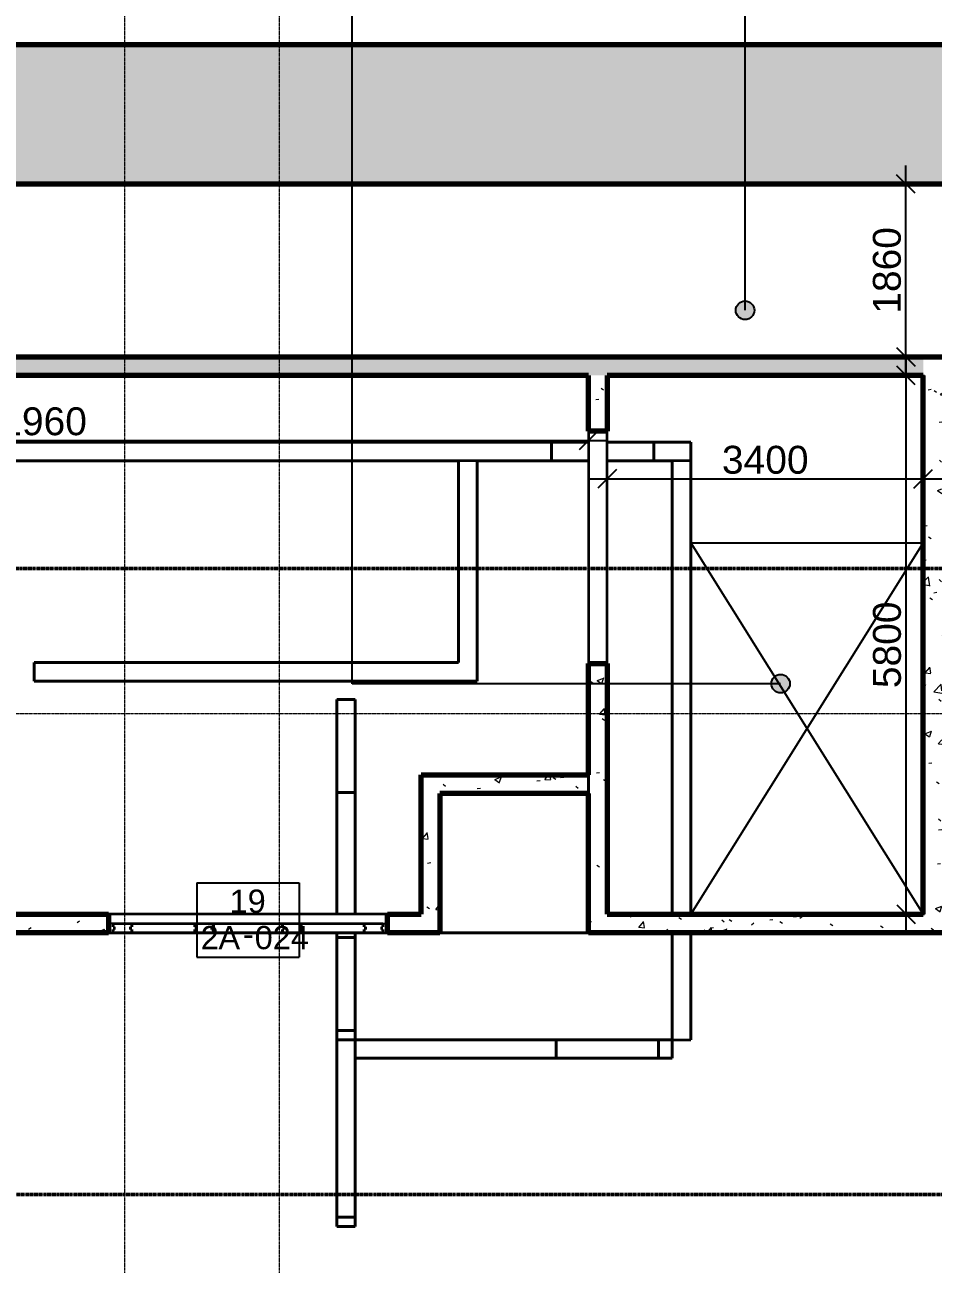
# Model space of a CAD drawing. Header units: millimetres. Extents: x -727772 to -647265, y -21627 to 19019.
# Drawn here: x -700157 to -690385, y -2347 to 10993 of the extents above; entities that cross this region are included whole.
import ezdxf

# ---------------------------------------------------------------- set-up
doc = ezdxf.new("R2010")
doc.units = ezdxf.units.MM
doc.linetypes.add('DPA_Grid _ Level 100', pattern=[10, 5.5, -1.6, 1.3, -1.6])
for name, color, linetype, lineweight in [('_ _ A-DETL-OPENING', 1, 'Continuous', 25), ('A-ANNO-DIMS', 1, 'Continuous', 9), ('A-DOOR', 3, 'Continuous', 70), ('A-DOOR-E', 2, 'Continuous', 25), ('A-DOOR-FRAM', 3, 'Continuous', 25), ('A-DOOR-IDEN', 3, 'Continuous', 25), ('A-FLOR-E', 2, 'Continuous', 35), ('A-ROOM-IDEN', 3, 'Continuous', 25), ('A-WALL', 5, 'Continuous', 35), ('A-WALL-PATT', 1, 'Continuous', 35), ('G-ANNO-SECL', 3, 'Continuous', 9), ('S-GRID', 251, 'Continuous', 9), ('WALL-E', 2, 'Continuous', 35)]:
    doc.layers.add(name, color=color, linetype=linetype, lineweight=lineweight)
doc.styles.add('Arial_1', font='arial.ttf', dxfattribs={"height": 250})
doc.styles.add('Arial_2', font='arial.ttf', dxfattribs={"height": 300})
doc.styles.add('Arial_3', font='arial.ttf', dxfattribs={"height": 2.5})
doc.dimstyles.new('DPA-DIM-3_0_T-T', dxfattribs={"dimscale": 304.8, "dimtxt": 306.07782, "dimasz": 0.656168, "dimexe": 0.656168, "dimexo": 0.0625, "dimgap": 0.164042, "dimtad": 1, "dimdec": 0, "dimzin": 0, "dimdsep": 46, "dimtxsty": 'Arial_2', "dimblk1": 'OBLIQUE', "dimblk2": 'OBLIQUE', "dimsah": 1, "dimcen": 0.09, "dimdle": 0.656168, "dimadec": 8, "dimazin": 0, "dimtfac": 1, "dimtdec": 4, "dimtix": 1, "dimtmove": 0, "dimatfit": 3, "dimfxl": 1.312336, "dimfxlon": 1, "dimtvp": 1, "dimtolj": 1, "dimtzin": 0, "dimarcsym": 2})
pattern_1 = [(50, (0, 0), (728.7365, -63.7558), [76.2, -838.2]), (355, (0, 0), (-140.9716, 764.2276), [60.96, -670.56]), (100.451, (60.7, -5.3), (587.77, 700.46675), [64.76, -712.36]), (46.184, (0, 203.2), (1084.3162, -168.171), [114.3, -1257.3]), (96.636, (90.4, 189.2), (949.6099, 989.7098), [97.14, -1068.54]), (351.184, (0, 203.2), (949.6206, 989.7012), [91.44, -1005.84]), (21, (101.6, 152.4), (606.45787, -409.06057), [76.2, -838.2]), (326, (101.6, 152.4), (247.20834, 736.7529), [60.96, -670.56]), (71.451, (152.14, 118.3), (853.66825, 327.6855), [64.76, -712.36]), (37.5, (0, 0), (12.35469, 338.22012), [33.528, -628.904, 33.528, -647.192, -673.1]), (37.5, (0, 0), (12.35469, 338.22012), [-1343.152, 33.528, -639.572]), (7.5, (0, 0), (267.27887, 400.72213), [33.528, -354.584, 33.528, -613.664, -256.54]), (7.5, (0, 0), (267.27887, 400.72213), [-1035.304, 33.528, -223.012]), (327.5, (-226.57, 0), (542.36333, -22.91534), [33.528, -220.472, 33.528, -758.952, -1051.56]), (327.5, (-226.57, 0), (542.36333, -22.91534), [-1046.48, 33.528, -1018.032]), (317.5, (-328.17, 0), (592.51696, 101.7071), [33.528, -296.672, 33.528, -492.76, -746.76]), (317.5, (-328.17, 0), (592.51696, 101.7071), [-856.488, 33.528, -713.232])]

# ---------------------------------------------------------------- blocks, each defined once
blk = doc.blocks.new('A33 - _Wall_ Access Panel 3000 x 3000-18927022-4263-01 ENLARGED UPPER PLATFORM LEVEL - REFLECTED CEILING PLAN - SHEET 4')
at = {"layer": 'A-DOOR', "lineweight": 35}
for p, q in [((-572, 0), (-372, 0)), ((-572, -35), (-572, 0)), ((-372, 0), (-372, -35)), ((372, 0), (572, 0)), ((372, -35), (372, 0)), ((572, 0), (572, -35)), ((-1450, 0), (-1250, 0)), ((-1450, -35), (-1450, 0)), ((-1435, -35), (-1450, -35)), ((-1450, -100), (-1450, -65)), ((-1450, -65), (-1435, -65)), ((-1250, -100), (-1450, -100)), ((-1435, -65), (-1435, -35)), ((-1250, -35), (-1265, -35)), ((-1265, -35), (-1265, -65)), ((-1265, -35), (-1250, -35)), ((-1265, -65), (-1265, -35)), ((-1265, -65), (-1250, -65)), ((-1250, -65), (-1265, -65)), ((-1250, 0), (-1250, -35)), ((-1250, -35), (-1250, 0)), ((-1250, 0), (-572, 0)), ((-1250, -65), (-1250, -100)), ((-1250, -100), (-1250, -65)), ((-572, -100), (-1250, -100)), ((-572, 0), (-572, -35)), ((-557, -35), (-572, -35)), ((-572, -35), (-557, -35)), ((-572, -100), (-572, -65)), ((-572, -65), (-557, -65)), ((-557, -65), (-572, -65)), ((-572, -65), (-572, -100)), ((-372, -100), (-572, -100)), ((-557, -65), (-557, -35)), ((-557, -35), (-557, -65)), ((-372, -35), (-387, -35)), ((-387, -35), (-387, -65)), ((-387, -35), (-372, -35)), ((-387, -65), (-387, -35)), ((-387, -65), (-372, -65)), ((-372, -65), (-387, -65)), ((-372, -35), (-372, 0)), ((-372, 0), (372, 0)), ((-372, -65), (-372, -100)), ((-372, -100), (-372, -65)), ((372, -100), (-372, -100)), ((372, 0), (372, -35)), ((387, -35), (372, -35)), ((372, -35), (387, -35)), ((372, -100), (372, -65)), ((372, -65), (387, -65)), ((387, -65), (372, -65)), ((372, -65), (372, -100)), ((572, -100), (372, -100)), ((387, -65), (387, -35)), ((387, -35), (387, -65)), ((572, -35), (557, -35)), ((557, -35), (557, -65)), ((557, -35), (572, -35)), ((557, -65), (557, -35)), ((557, -65), (572, -65)), ((572, -65), (557, -65)), ((572, -35), (572, 0)), ((572, 0), (1250, 0)), ((572, -65), (572, -100)), ((572, -100), (572, -65)), ((1250, -100), (572, -100)), ((1250, 0), (1450, 0)), ((1250, -35), (1250, 0)), ((1250, 0), (1250, -35)), ((1265, -35), (1250, -35)), ((1250, -35), (1265, -35)), ((1250, -100), (1250, -65)), ((1250, -65), (1265, -65)), ((1265, -65), (1250, -65)), ((1250, -65), (1250, -100)), ((1450, -100), (1250, -100)), ((1265, -65), (1265, -35)), ((1265, -35), (1265, -65)), ((1450, -35), (1435, -35)), ((1435, -35), (1435, -65)), ((1435, -65), (1450, -65)), ((1450, 0), (1450, -35)), ((1450, -65), (1450, -100))]:
    blk.add_line(p, q, dxfattribs=at)
at = {"layer": 'A-DOOR-E'}
for p, q in [((-372, 0), (-572, 0)), ((-572, 0), (-572, -35)), ((-372, -35), (-372, 0)), ((372, 0), (372, -35)), ((572, 0), (372, 0)), ((572, -35), (572, 0)), ((-1450, 0), (-1450, -35)), ((-1450, -65), (-1450, -100)), ((-1250, 0), (-1449, 0)), ((-1449, -35), (-1435, -35)), ((-1435, -65), (-1449, -65)), ((-1449, -100), (-1250, -100)), ((-1435, -35), (-1435, -65)), ((-1265, -65), (-1265, -35)), ((-1265, -35), (-1250, -35)), ((-1250, -35), (-1265, -35)), ((-1265, -35), (-1265, -65)), ((-1265, -65), (-1265, -35)), ((-1265, -35), (-1250, -35)), ((-1250, -35), (-1265, -35)), ((-1265, -35), (-1265, -65)), ((-1265, -65), (-1265, -35)), ((-1265, -35), (-1250, -35)), ((-1265, -65), (-1265, -35)), ((-1265, -35), (-1250, -35)), ((-1265, -35), (-1250, -35)), ((-1265, -65), (-1265, -35)), ((-1250, -35), (-1265, -35)), ((-1265, -35), (-1265, -65)), ((-1250, -65), (-1265, -65)), ((-1265, -65), (-1250, -65)), ((-1250, -65), (-1265, -65)), ((-1265, -65), (-1250, -65)), ((-1250, -65), (-1265, -65)), ((-1250, -65), (-1265, -65)), ((-1250, -65), (-1265, -65)), ((-1265, -65), (-1250, -65)), ((-1250, -35), (-1250, 0)), ((-572, 0), (-1250, 0)), ((-1250, 0), (-1250, -35)), ((-1250, -35), (-1250, 0)), ((-1250, 0), (-572, 0)), ((-572, 0), (-1250, 0)), ((-1250, 0), (-1250, -35)), ((-1250, -35), (-1250, 0)), ((-1250, 0), (-572, 0)), ((-1250, -35), (-1250, 0)), ((-1250, 0), (-572, 0)), ((-1250, 0), (-572, 0)), ((-1250, -35), (-1250, 0)), ((-572, 0), (-1250, 0)), ((-1250, 0), (-1250, -35)), ((-1250, -100), (-1250, -65)), ((-1250, -65), (-1250, -100)), ((-1250, -100), (-1250, -65)), ((-1250, -65), (-1250, -100)), ((-1250, -100), (-1250, -65)), ((-1250, -100), (-1250, -65)), ((-1250, -100), (-1250, -65)), ((-1250, -65), (-1250, -100)), ((-1250, -100), (-572, -100)), ((-572, -100), (-1250, -100)), ((-1250, -100), (-572, -100)), ((-572, -100), (-1250, -100)), ((-572, -100), (-1250, -100)), ((-572, -100), (-1250, -100)), ((-1250, -100), (-572, -100)), ((-572, -35), (-572, 0)), ((-572, 0), (-572, -35)), ((-572, -35), (-572, 0)), ((-572, 0), (-572, -35)), ((-572, 0), (-572, -35)), ((-572, 0), (-572, -35)), ((-572, -35), (-572, 0)), ((-572, -35), (-557, -35)), ((-557, -35), (-572, -35)), ((-572, -35), (-557, -35)), ((-557, -35), (-572, -35)), ((-572, -35), (-557, -35)), ((-572, -35), (-557, -35)), ((-572, -35), (-557, -35)), ((-557, -35), (-572, -35)), ((-557, -65), (-572, -65)), ((-572, -65), (-572, -100)), ((-572, -100), (-572, -65)), ((-572, -65), (-557, -65)), ((-557, -65), (-572, -65)), ((-572, -65), (-572, -100)), ((-572, -100), (-572, -65)), ((-572, -65), (-557, -65)), ((-557, -65), (-572, -65)), ((-572, -65), (-572, -100)), ((-557, -65), (-572, -65)), ((-572, -65), (-572, -100)), ((-572, -65), (-572, -100)), ((-557, -65), (-572, -65)), ((-572, -100), (-572, -65)), ((-572, -65), (-557, -65)), ((-572, -100), (-372, -100)), ((-557, -35), (-557, -65)), ((-557, -65), (-557, -35)), ((-557, -35), (-557, -65)), ((-557, -65), (-557, -35)), ((-557, -35), (-557, -65)), ((-557, -35), (-557, -65)), ((-557, -35), (-557, -65)), ((-557, -65), (-557, -35)), ((-387, -65), (-387, -35)), ((-387, -35), (-372, -35)), ((-372, -35), (-387, -35)), ((-387, -35), (-387, -65)), ((-387, -65), (-387, -35)), ((-387, -35), (-372, -35)), ((-372, -35), (-387, -35)), ((-387, -35), (-387, -65)), ((-387, -65), (-387, -35)), ((-387, -35), (-372, -35)), ((-387, -65), (-387, -35)), ((-387, -35), (-372, -35)), ((-387, -35), (-372, -35)), ((-387, -65), (-387, -35)), ((-372, -35), (-387, -35)), ((-387, -35), (-387, -65)), ((-372, -65), (-387, -65)), ((-387, -65), (-372, -65)), ((-372, -65), (-387, -65)), ((-387, -65), (-372, -65)), ((-372, -65), (-387, -65)), ((-372, -65), (-387, -65)), ((-372, -65), (-387, -65)), ((-387, -65), (-372, -65)), ((372, 0), (-372, 0)), ((-372, 0), (-372, -35)), ((-372, -35), (-372, 0)), ((-372, 0), (372, 0)), ((372, 0), (-372, 0)), ((-372, 0), (-372, -35)), ((-372, -35), (-372, 0)), ((-372, 0), (372, 0)), ((-372, -35), (-372, 0)), ((-372, 0), (372, 0)), ((-372, 0), (372, 0)), ((-372, -35), (-372, 0)), ((372, 0), (-372, 0)), ((-372, 0), (-372, -35)), ((-372, -100), (-372, -65)), ((-372, -65), (-372, -100)), ((-372, -100), (-372, -65)), ((-372, -65), (-372, -100)), ((-372, -100), (-372, -65)), ((-372, -100), (-372, -65)), ((-372, -100), (-372, -65)), ((-372, -65), (-372, -100)), ((-372, -100), (372, -100)), ((372, -100), (-372, -100)), ((-372, -100), (372, -100)), ((372, -100), (-372, -100)), ((372, -100), (-372, -100)), ((372, -100), (-372, -100)), ((-372, -100), (372, -100)), ((372, -35), (372, 0)), ((372, 0), (372, -35)), ((372, -35), (372, 0)), ((372, 0), (372, -35)), ((372, 0), (372, -35)), ((372, 0), (372, -35)), ((372, -35), (372, 0)), ((372, -35), (387, -35)), ((387, -35), (372, -35)), ((372, -35), (387, -35)), ((387, -35), (372, -35)), ((372, -35), (387, -35)), ((372, -35), (387, -35)), ((372, -35), (387, -35)), ((387, -35), (372, -35)), ((387, -65), (372, -65)), ((372, -65), (372, -100)), ((372, -100), (372, -65)), ((372, -65), (387, -65)), ((387, -65), (372, -65)), ((372, -65), (372, -100)), ((372, -100), (372, -65)), ((372, -65), (387, -65)), ((387, -65), (372, -65)), ((372, -65), (372, -100)), ((387, -65), (372, -65)), ((372, -65), (372, -100)), ((372, -65), (372, -100)), ((387, -65), (372, -65)), ((372, -100), (372, -65)), ((372, -65), (387, -65)), ((372, -100), (572, -100)), ((387, -35), (387, -65)), ((387, -65), (387, -35)), ((387, -35), (387, -65)), ((387, -65), (387, -35)), ((387, -35), (387, -65)), ((387, -35), (387, -65)), ((387, -35), (387, -65)), ((387, -65), (387, -35)), ((557, -65), (557, -35)), ((557, -35), (572, -35)), ((572, -35), (557, -35)), ((557, -35), (557, -65)), ((557, -65), (557, -35)), ((557, -35), (572, -35)), ((572, -35), (557, -35)), ((557, -35), (557, -65)), ((557, -65), (557, -35)), ((557, -35), (572, -35)), ((557, -65), (557, -35)), ((557, -35), (572, -35)), ((557, -35), (572, -35)), ((557, -65), (557, -35)), ((572, -35), (557, -35)), ((557, -35), (557, -65)), ((572, -65), (557, -65)), ((557, -65), (572, -65)), ((572, -65), (557, -65)), ((557, -65), (572, -65)), ((572, -65), (557, -65)), ((572, -65), (557, -65)), ((572, -65), (557, -65)), ((557, -65), (572, -65)), ((1250, 0), (572, 0)), ((572, 0), (572, -35)), ((572, -35), (572, 0)), ((572, 0), (1250, 0)), ((1250, 0), (572, 0)), ((572, 0), (572, -35)), ((572, -35), (572, 0)), ((572, 0), (1250, 0)), ((572, -35), (572, 0)), ((572, 0), (1250, 0)), ((572, 0), (1250, 0)), ((572, -35), (572, 0)), ((1250, 0), (572, 0)), ((572, 0), (572, -35)), ((572, -100), (572, -65)), ((572, -65), (572, -100)), ((572, -100), (572, -65)), ((572, -65), (572, -100)), ((572, -100), (572, -65)), ((572, -100), (572, -65)), ((572, -100), (572, -65)), ((572, -65), (572, -100)), ((572, -100), (1250, -100)), ((1250, -100), (572, -100)), ((572, -100), (1250, -100)), ((1250, -100), (572, -100)), ((1250, -100), (572, -100)), ((1250, -100), (572, -100)), ((572, -100), (1250, -100)), ((1450, 0), (1250, 0)), ((1250, 0), (1250, -35)), ((1250, -35), (1250, 0)), ((1250, 0), (1250, -35)), ((1250, -35), (1250, 0)), ((1250, 0), (1250, -35)), ((1250, 0), (1250, -35)), ((1250, 0), (1250, -35)), ((1250, -35), (1250, 0)), ((1250, -35), (1265, -35)), ((1265, -35), (1250, -35)), ((1250, -35), (1265, -35)), ((1265, -35), (1250, -35)), ((1250, -35), (1265, -35)), ((1250, -35), (1265, -35)), ((1250, -35), (1265, -35)), ((1265, -35), (1250, -35)), ((1265, -65), (1250, -65)), ((1250, -65), (1250, -100)), ((1250, -100), (1250, -65)), ((1250, -65), (1265, -65)), ((1265, -65), (1250, -65)), ((1250, -65), (1250, -100)), ((1250, -100), (1250, -65)), ((1250, -65), (1265, -65)), ((1265, -65), (1250, -65)), ((1250, -65), (1250, -100)), ((1265, -65), (1250, -65)), ((1250, -65), (1250, -100)), ((1250, -65), (1250, -100)), ((1265, -65), (1250, -65)), ((1250, -100), (1250, -65)), ((1250, -65), (1265, -65)), ((1250, -100), (1450, -100)), ((1265, -35), (1265, -65)), ((1265, -65), (1265, -35)), ((1265, -35), (1265, -65)), ((1265, -65), (1265, -35)), ((1265, -35), (1265, -65)), ((1265, -35), (1265, -65)), ((1265, -35), (1265, -65)), ((1265, -65), (1265, -35)), ((1435, -65), (1435, -35)), ((1435, -35), (1450, -35)), ((1450, -65), (1435, -65)), ((1450, -35), (1450, 0)), ((1450, -100), (1450, -65))]:
    blk.add_line(p, q, dxfattribs=at)
at = {"layer": 'A-DOOR-FRAM'}
for p, q in [((-1500, 0), (-1500, -100)), ((-1450, 0), (-1500, 0)), ((-1500, -100), (-1450, -100)), ((-1450, -35), (-1450, 0)), ((-1435, -35), (-1450, -35)), ((-1450, -65), (-1435, -65)), ((-1450, -100), (-1450, -65)), ((-1435, -65), (-1435, -35)), ((1435, -65), (1435, -35)), ((1435, -35), (1450, -35)), ((1450, -65), (1435, -65)), ((1450, 0), (1500, 0)), ((1450, -35), (1450, 0)), ((1450, -100), (1450, -65)), ((1500, -100), (1450, -100)), ((1500, 0), (1500, -100))]:
    blk.add_line(p, q, dxfattribs=at)
blk = doc.blocks.new('DPA_Door Tag - Standard-4918896-4263-01 ENLARGED UPPER PLATFORM LEVEL - REFLECTED CEILING PLAN - SHEET 4')
at = {"layer": 'A-DOOR-IDEN'}
for p, q in [((-5.5, 4), (-5.5, -4)), ((-5.5, 4), (5.5, 4)), ((5.5, 4), (5.5, -4)), ((-5.5, -4), (5.5, -4))]:
    blk.add_line(p, q, dxfattribs=at)
at = {"layer": 'A-DOOR-IDEN', "lineweight": 9, "insert": (-0.53, -0.28), "char_height": 2.5, "width": 1.443, "attachment_point": 1, "style": 'Arial_3'}
blk.add_mtext('-', dxfattribs=at)
blk = doc.blocks.new('_Oblique')
at = {"color": 0, "linetype": 'ByBlock', "lineweight": -2}
blk.add_line((-0.5, -0.5), (0.5, 0.5), dxfattribs=at)
blk = doc.blocks.new('*D805')
at = {"layer": 'A-ANNO-DIMS', "color": 0, "lineweight": -2, "transparency": 16777216}
for p, q in [((-53730, -3878), (-53730, -4459)), ((-41770, -3878), (-41770, -4459)), ((-53930, -4259), (-41570, -4259))]:
    blk.add_line(p, q, dxfattribs=at)
at = {"layer": 'Defpoints', "color": 0, "transparency": 16777216}
for p in [(-53730, -3859), (-41770, -3859), (-41770, -4259)]:
    blk.add_point(p, dxfattribs=at)
at = {"layer": 'A-ANNO-DIMS', "color": 0, "lineweight": -2, "transparency": 16777216, "xscale": 200, "yscale": 200, "zscale": 200, "rotation": 180}
blk.add_blockref('_Oblique', (-53730, -4259), dxfattribs=at)
at = {"layer": 'A-ANNO-DIMS', "color": 0, "lineweight": -2, "transparency": 16777216, "xscale": 200, "yscale": 200, "zscale": 200}
blk.add_blockref('_Oblique', (-41770, -4259), dxfattribs=at)
at = {"layer": 'A-ANNO-DIMS', "color": 0, "transparency": 16777216, "insert": (-47750, -4056), "char_height": 300, "width": 1384.41, "attachment_point": 5, "style": 'Arial_2'}
blk.add_mtext('\\A1;11960', dxfattribs=at)
blk = doc.blocks.new('*D806')
at = {"layer": 'A-ANNO-DIMS', "color": 0, "lineweight": -2, "transparency": 16777216}
for p, q in [((-41570, -4292), (-41570, -4873)), ((-38170, -4292), (-38170, -4873)), ((-41770, -4673), (-37970, -4673))]:
    blk.add_line(p, q, dxfattribs=at)
at = {"layer": 'Defpoints', "color": 0, "transparency": 16777216}
for p in [(-41570, -4273), (-38170, -4273), (-38170, -4673)]:
    blk.add_point(p, dxfattribs=at)
at = {"layer": 'A-ANNO-DIMS', "color": 0, "lineweight": -2, "transparency": 16777216, "xscale": 200, "yscale": 200, "zscale": 200, "rotation": 180}
blk.add_blockref('_Oblique', (-41570, -4673), dxfattribs=at)
at = {"layer": 'A-ANNO-DIMS', "color": 0, "lineweight": -2, "transparency": 16777216, "xscale": 200, "yscale": 200, "zscale": 200}
blk.add_blockref('_Oblique', (-38170, -4673), dxfattribs=at)
at = {"layer": 'A-ANNO-DIMS', "color": 0, "transparency": 16777216, "insert": (-39870, -4470), "char_height": 300, "width": 1107.53, "attachment_point": 5, "style": 'Arial_2'}
blk.add_mtext('\\A1;3400', dxfattribs=at)
blk = doc.blocks.new('*D810')
at = {"layer": 'A-ANNO-DIMS', "color": 0, "lineweight": -2, "transparency": 16777216}
for p, q in [((-38357, -3560), (-38357, -1300)), ((-38738, -1500), (-38157, -1500)), ((-38738, -3360), (-38157, -3360))]:
    blk.add_line(p, q, dxfattribs=at)
at = {"layer": 'Defpoints', "color": 0, "transparency": 16777216}
for p in [(-38757, -1500), (-38357, -1500), (-38757, -3360)]:
    blk.add_point(p, dxfattribs=at)
at = {"layer": 'A-ANNO-DIMS', "color": 0, "lineweight": -2, "transparency": 16777216, "xscale": 200, "yscale": 200, "zscale": 200}
for p, rotation in [((-38357, -1500), 90), ((-38357, -3360), 270)]:
    blk.add_blockref('_Oblique', p, dxfattribs=dict(at, rotation=rotation))
at = {"layer": 'A-ANNO-DIMS', "color": 0, "transparency": 16777216, "insert": (-38560, -2430), "char_height": 300, "width": 1107.53, "attachment_point": 5, "rotation": 90, "style": 'Arial_2'}
blk.add_mtext('\\A1;1860', dxfattribs=at)
blk = doc.blocks.new('*D811')
at = {"layer": 'A-ANNO-DIMS', "color": 0, "lineweight": -2, "transparency": 16777216}
for p, q in [((-38356, -9560), (-38356, -3360)), ((-38737, -3560), (-38156, -3560)), ((-38737, -9360), (-38156, -9360))]:
    blk.add_line(p, q, dxfattribs=at)
at = {"layer": 'Defpoints', "color": 0, "transparency": 16777216}
for p in [(-38756, -3560), (-38356, -3560), (-38756, -9360)]:
    blk.add_point(p, dxfattribs=at)
at = {"layer": 'A-ANNO-DIMS', "color": 0, "lineweight": -2, "transparency": 16777216, "xscale": 200, "yscale": 200, "zscale": 200}
for p, rotation in [((-38356, -3560), 90), ((-38356, -9360), 270)]:
    blk.add_blockref('_Oblique', p, dxfattribs=dict(at, rotation=rotation))
at = {"layer": 'A-ANNO-DIMS', "color": 0, "transparency": 16777216, "insert": (-38559, -6460), "char_height": 300, "width": 1107.53, "attachment_point": 5, "rotation": 90, "style": 'Arial_2'}
blk.add_mtext('\\A1;5800', dxfattribs=at)
blk = doc.blocks.new('*U789')
at = {"layer": '_ _ A-DETL-OPENING'}
for p, q in [((-40670, -9360.4), (-40670, -5360.4)), ((-40670, -5360.4), (-38170, -5360.4)), ((-38170, -5360.4), (-40670, -9360.4)), ((-40670, -5360.4), (-38170, -9360.4)), ((-38170, -5360.4), (-38170, -9360.4)), ((-38170, -9360.4), (-40670, -9360.4))]:
    blk.add_line(p, q, dxfattribs=at)
at = {"layer": 'S-GRID', "linetype": 'DPA_Grid _ Level 100'}
for p, q in [((-46760, -32405.8), (-46760, 7340)), ((-45095, -32405.8), (-45095, 7340)), ((-74549.9, -7200), (141.9, -7200))]:
    blk.add_line(p, q, dxfattribs=at)
at = {"layer": 'A-ANNO-DIMS'}
for base, p1, p2, override, picture, middle in [((-38357.1, -1500), (-38757.1, -3360), (-38757.1, -1500), {"dimpost": '<>', "dimfxl": 1860}, '*D810', (-38560.3, -2430)), ((-38356.1, -3560), (-38756.1, -9360), (-38756.1, -3560), {"dimpost": '<>', "dimfxl": 5800.000256}, '*D811', (-38559.3, -6460))]:
    dim = blk.add_linear_dim(base=base, p1=p1, p2=p2, angle=90, dimstyle='DPA-DIM-3_0_T-T', override=override, dxfattribs=at)
    dim.commit()
    dim.dimension.update_dxf_attribs({"geometry": picture, "text_midpoint": middle})
for base, p1, p2, override, picture, middle in [((-41770, -4258.7), (-53729.8, -3858.7), (-41770, -3858.7), {"dimpost": '<>', "dimfxl": 11959.845162}, '*D805', (-47749.9, -4055.5)), ((-38170, -4672.9), (-41570, -4272.9), (-38170, -4272.9), {"dimpost": '<>', "dimfxl": 3400}, '*D806', (-39870, -4469.6))]:
    dim = blk.add_linear_dim(base=base, p1=p1, p2=p2, dimstyle='DPA-DIM-3_0_T-T', override=override, dxfattribs=at)
    dim.commit()
    dim.dimension.update_dxf_attribs({"geometry": picture, "text_midpoint": middle})

msp = doc.modelspace()

# ---------------------------------------------------------------- hatches: boundary and pattern name
at = {"layer": 'A-ROOM-IDEN'}
h = msp.add_hatch(color=256, dxfattribs=at)
edge = h.paths.add_edge_path()
edge.add_arc((-692409, 7920), 100, 0, 360)
h = msp.add_hatch(color=256, dxfattribs=at)
edge = h.paths.add_edge_path()
edge.add_arc((-692027, 3901), 100, 0, 360)
at = {"layer": 'A-WALL-PATT', "lineweight": 9}
h = msp.add_hatch(dxfattribs=at)
h.set_pattern_fill('FP_1', color=256, style=0, pattern_type=2)
h.set_pattern_definition(pattern_1)
h.paths.add_polyline_path([(-715552, 9279), (-653822, 9279), (-653822, 10779), (-722166, 10779), (-722166, 9279), (-715752, 9279)])
h = msp.add_hatch(dxfattribs=at)
h.set_pattern_fill('FP_1', color=256, style=0, pattern_type=2)
h.set_pattern_definition(pattern_1)
h.paths.add_polyline_path([(-690492, 7219), (-690492, 7419), (-709452, 7419), (-709452, 7219), (-693892, 7219)])
h = msp.add_hatch(dxfattribs=at)
h.set_pattern_fill('FP_1', color=256, style=0, pattern_type=2)
h.set_pattern_definition(pattern_1)
h.paths.add_polyline_path([(-690492, 1419), (-690292, 1419), (-690292, 7419), (-690492, 7419), (-690492, 3753)])
h = msp.add_hatch(dxfattribs=at)
h.set_pattern_fill('FP_1', color=256, style=0, pattern_type=2)
h.set_pattern_definition(pattern_1)
h.paths.add_polyline_path([(-693892, 1219), (-693892, 4119), (-694092, 4119), (-694092, 1219)])
h.paths.add_polyline_path([(-694092, 6619), (-693892, 6619), (-693892, 7219), (-694092, 7219)])
h = msp.add_hatch(dxfattribs=at)
h.set_pattern_fill('FP_1', color=256, style=0, pattern_type=2)
h.set_pattern_definition(pattern_1)
h.paths.add_polyline_path([(-695692, 1219), (-695692, 2919), (-695892, 2919), (-695892, 1219)])
h = msp.add_hatch(dxfattribs=at)
h.set_pattern_fill('FP_1', color=256, style=0, pattern_type=2)
h.set_pattern_definition(pattern_1)
h.paths.add_polyline_path([(-694092, 2719), (-694092, 2919), (-695692, 2919), (-695692, 2719)])
h = msp.add_hatch(dxfattribs=at)
h.set_pattern_fill('FP_1', color=256, style=0, pattern_type=2)
h.set_pattern_definition(pattern_1)
h.paths.add_polyline_path([(-695892, 1219), (-695892, 1419), (-696257, 1419), (-696257, 1219), (-695926, 1219)])
h.paths.add_polyline_path([(-699257, 1219), (-699257, 1419), (-704852, 1419), (-704852, 1219), (-700300, 1219)])
h.paths.add_polyline_path([(-706052, 1219), (-706052, 1419), (-707037, 1419), (-707037, 1219), (-706859, 1219)])
h.paths.add_polyline_path([(-709137, 1219), (-709137, 1419), (-709352, 1419), (-709352, 1219)])
h = msp.add_hatch(dxfattribs=at)
h.set_pattern_fill('FP_1', color=256, style=0, pattern_type=2)
h.set_pattern_definition(pattern_1)
h.paths.add_polyline_path([(-690292, 1219), (-690292, 1419), (-693892, 1419), (-693892, 1219)])

# ---------------------------------------------------------------- linework, layer by layer
at = {"color": 8}
msp.add_lwpolyline([(-722166, -20033), (-652322, -20033), (-652322, 10779), (-722166, 10779)], close=True, dxfattribs=at)
at = {"layer": 'A-FLOR-E'}
for p, q in [((-695892, 1419), (-695892, 2919)), ((-695892, 2919), (-694092, 2919)), ((-694092, 2919), (-695892, 2919)), ((-695892, 2919), (-695892, 1419)), ((-694092, 2919), (-694092, 1219)), ((-694092, 1219), (-694092, 2919)), ((-695692, 1219), (-695692, 1419)), ((-695692, 1419), (-695692, 1219)), ((-694092, 1219), (-695692, 1219)), ((-695692, 1219), (-694092, 1219))]:
    msp.add_line(p, q, dxfattribs=at)
at = {"layer": 'A-ROOM-IDEN'}
for p, q in [((-696636, 3901), (-696636, 12971)), ((-692409, 7920), (-692409, 12922)), ((-692027, 3901), (-696636, 3901))]:
    msp.add_line(p, q, dxfattribs=at)
for centre in [(-692409, 7920), (-692027, 3901)]:
    msp.add_circle(centre, 100, dxfattribs=at)
at = {"layer": 'A-WALL', "color": 7, "lineweight": 70}
for p, q in [((-722166, 10779), (-653822, 10779)), ((-653822, 9279), (-715552, 9279)), ((-709452, 7419), (-690492, 7419)), ((-690492, 7419), (-690292, 7419)), ((-694092, 7219), (-706052, 7219)), ((-694092, 6619), (-694092, 7219)), ((-690492, 7219), (-693892, 7219)), ((-693892, 7219), (-693892, 6619)), ((-690492, 1419), (-690492, 7219)), ((-693892, 6619), (-694092, 6619)), ((-694092, 2919), (-694092, 4119)), ((-694092, 4119), (-693892, 4119)), ((-693892, 4119), (-693892, 1419)), ((-695892, 1419), (-695892, 2919)), ((-695892, 2919), (-695692, 2919)), ((-695692, 2919), (-694092, 2919)), ((-695692, 2719), (-695692, 1219)), ((-694092, 2719), (-695692, 2719)), ((-694092, 1219), (-694092, 2719)), ((-704852, 1419), (-699257, 1419)), ((-699257, 1419), (-699257, 1319)), ((-696257, 1319), (-696257, 1419)), ((-696257, 1419), (-695892, 1419)), ((-693892, 1419), (-690492, 1419)), ((-699257, 1219), (-704852, 1219)), ((-699257, 1319), (-699257, 1219)), ((-696257, 1219), (-696257, 1319)), ((-695892, 1219), (-696257, 1219)), ((-695692, 1219), (-695892, 1219)), ((-693892, 1219), (-694092, 1219)), ((-690292, 1219), (-693892, 1219))]:
    msp.add_line(p, q, dxfattribs=at)
at = {"layer": 'G-ANNO-SECL', "linetype": 'DPA_Grid _ Level 100', "lineweight": 50}
for p, q in [((-722776, 5140), (-670136, 5140)), ((-722768, -1598), (-650200, -1598))]:
    msp.add_line(p, q, dxfattribs=at)
at = {"layer": 'WALL-E'}
for p, q in [((-722166, 10779), (-652322, 10779)), ((-652322, 10779), (-722166, 10779)), ((-722166, 9279), (-653822, 9279)), ((-653822, 9279), (-722166, 9279)), ((-694092, 6619), (-693892, 6619)), ((-694092, 6619), (-694092, 4119)), ((-693892, 4119), (-693892, 6619)), ((-695492, 6499), (-705152, 6499)), ((-703328, 6499), (-699082, 6499)), ((-698857, 6499), (-700057, 6499)), ((-700057, 6499), (-698857, 6499)), ((-699082, 6499), (-695492, 6499)), ((-696692, 6499), (-695592, 6499)), ((-695592, 6499), (-696692, 6499)), ((-694492, 6499), (-695492, 6499)), ((-695492, 6499), (-694492, 6499)), ((-694092, 6499), (-694492, 6499)), ((-694492, 6499), (-694092, 6499)), ((-694492, 6499), (-694092, 6499)), ((-694092, 6499), (-694492, 6499)), ((-694492, 6309), (-694492, 6499)), ((-694492, 6499), (-694492, 6299)), ((-693392, 6499), (-693892, 6499)), ((-693892, 6499), (-693392, 6499)), ((-693892, 6499), (-693392, 6499)), ((-693392, 6499), (-693892, 6499)), ((-692992, 6499), (-693392, 6499)), ((-693392, 6499), (-693192, 6499)), ((-693392, 6299), (-693392, 6499)), ((-693392, 6499), (-693392, 6309)), ((-693192, 6499), (-692992, 6499)), ((-692992, 6499), (-692992, 6299)), ((-692992, 6299), (-692992, 6499)), ((-699082, 6299), (-703328, 6299)), ((-700257, 6299), (-700057, 6299)), ((-700057, 6299), (-695492, 6299)), ((-700057, 6299), (-698857, 6299)), ((-698857, 6299), (-700057, 6299)), ((-695492, 6299), (-699082, 6299)), ((-695592, 6299), (-696692, 6299)), ((-696692, 6299), (-695592, 6299)), ((-695492, 6299), (-695492, 4129)), ((-695492, 4129), (-695492, 6299)), ((-695292, 6299), (-695492, 6299)), ((-694492, 6299), (-695492, 6299)), ((-695292, 3929), (-695292, 6299)), ((-695292, 6299), (-695292, 3929)), ((-695292, 6299), (-695292, 3929)), ((-695292, 3929), (-695292, 6299)), ((-695292, 6299), (-694492, 6299)), ((-694492, 6299), (-695292, 6299)), ((-695292, 6299), (-694492, 6299)), ((-694492, 6299), (-694492, 6309)), ((-694492, 6299), (-694092, 6299)), ((-694092, 6299), (-694492, 6299)), ((-694092, 6299), (-694492, 6299)), ((-694492, 6299), (-694092, 6299)), ((-693892, 6299), (-693392, 6299)), ((-693392, 6299), (-693892, 6299)), ((-693392, 6299), (-693892, 6299)), ((-693892, 6299), (-693392, 6299)), ((-693392, 6309), (-693392, 6299)), ((-693192, 6299), (-693392, 6299)), ((-693392, 6299), (-693192, 6299)), ((-693392, 6299), (-693192, 6299)), ((-693192, 6299), (-693392, 6299)), ((-693192, 5459), (-693192, 6299)), ((-693192, 6299), (-693192, 1419)), ((-693192, 6299), (-693192, 1419)), ((-693192, 1419), (-693192, 6299)), ((-692992, 6299), (-693192, 6299)), ((-693192, 6299), (-693182, 6299)), ((-692992, 6299), (-693182, 6299)), ((-692992, 1419), (-692992, 6299)), ((-692992, 6299), (-692992, 5459)), ((-693192, 1419), (-693192, 5459)), ((-692992, 5459), (-692992, 1419)), ((-695492, 4129), (-700057, 4129)), ((-700057, 4129), (-699082, 4129)), ((-700057, 4129), (-700057, 3929)), ((-700057, 3929), (-700057, 4129)), ((-699082, 4129), (-695492, 4129)), ((-693892, 4119), (-694092, 4119)), ((-700057, 3929), (-700057, 3939)), ((-700057, 3939), (-700057, 3929)), ((-699082, 3929), (-700057, 3929)), ((-700057, 3929), (-695492, 3929)), ((-700057, 3929), (-696802, 3929)), ((-695492, 3929), (-700057, 3929)), ((-696802, 3929), (-699082, 3929)), ((-696602, 3929), (-696802, 3929)), ((-696802, 3929), (-696602, 3929)), ((-695492, 3929), (-696602, 3929)), ((-696602, 3929), (-695492, 3929)), ((-695292, 3929), (-695492, 3929)), ((-695492, 3929), (-695292, 3929)), ((-695292, 3929), (-695492, 3929)), ((-695492, 3929), (-695292, 3929)), ((-696802, 2729), (-696802, 3729)), ((-696802, 3729), (-696802, 2729)), ((-696802, 3729), (-696802, 2729)), ((-696802, 2729), (-696802, 3729)), ((-696602, 3729), (-696802, 3729)), ((-696802, 3729), (-696602, 3729)), ((-696792, 3729), (-696802, 3729)), ((-696602, 3729), (-696802, 3729)), ((-696612, 3729), (-696792, 3729)), ((-696602, 3729), (-696612, 3729)), ((-696602, 3729), (-696602, 2729)), ((-696602, 2729), (-696602, 3729)), ((-696602, 2729), (-696602, 3729)), ((-696602, 3729), (-696602, 2729)), ((-696602, 2729), (-696802, 2729)), ((-696802, 2729), (-696802, 1419)), ((-696802, 1419), (-696802, 2729)), ((-696802, 1559), (-696802, 2729)), ((-696802, 2729), (-696802, 1559)), ((-696792, 2729), (-696802, 2729)), ((-696792, 2729), (-696612, 2729)), ((-696602, 2729), (-696612, 2729)), ((-696602, 2729), (-696602, 1419)), ((-696602, 1419), (-696602, 2729)), ((-696602, 1419), (-696602, 2729)), ((-696602, 2729), (-696602, 1419)), ((-696802, 1419), (-696802, 1559)), ((-696802, 1559), (-696802, 1549)), ((-696802, 1549), (-696802, 1419)), ((-699257, 1419), (-699257, 1219)), ((-696257, 1419), (-699257, 1419)), ((-696257, 1419), (-696257, 1219)), ((-695692, 1219), (-695692, 1419)), ((-695692, 1219), (-695692, 1419)), ((-694092, 1219), (-694092, 1419)), ((-694092, 1419), (-694092, 1219)), ((-699257, 1219), (-696257, 1219)), ((-696802, 1219), (-696802, 1169)), ((-696802, 1169), (-696802, 1219)), ((-696802, 1169), (-696802, 1219)), ((-696802, 1219), (-696802, 1169)), ((-696602, 1219), (-696602, 1169)), ((-696602, 1169), (-696602, 1219)), ((-696602, 1169), (-696602, 1219)), ((-696602, 1219), (-696602, 1169)), ((-695692, 1219), (-694092, 1219)), ((-695417, 1219), (-695692, 1219)), ((-694092, 1219), (-695417, 1219)), ((-693192, 69), (-693192, 1219)), ((-693192, 1219), (-693192, 69)), ((-693192, 1219), (-693192, 69)), ((-693192, 69), (-693192, 1219)), ((-689187, 1219), (-692992, 1219)), ((-692992, 1219), (-689187, 1219)), ((-692992, 1219), (-692992, 69)), ((-692992, 69), (-692992, 1219)), ((-696802, 1169), (-696792, 1169)), ((-696802, 169), (-696802, 1169)), ((-696802, 1169), (-696802, 169)), ((-696802, 1169), (-696802, 169)), ((-696802, 169), (-696802, 1169)), ((-696802, 1169), (-696602, 1169)), ((-696612, 1169), (-696792, 1169)), ((-696612, 1169), (-696602, 1169)), ((-696602, 1169), (-696602, 169)), ((-696602, 169), (-696602, 1169)), ((-696602, 169), (-696602, 1169)), ((-696602, 1169), (-696602, 169)), ((-696602, 169), (-696802, 169)), ((-696802, 169), (-696612, 169)), ((-696802, -1941), (-696802, 169)), ((-696802, 169), (-696802, 69)), ((-696802, 169), (-696802, 69)), ((-696802, 69), (-696802, 169)), ((-696792, 169), (-696802, 169)), ((-696602, 169), (-696612, 169)), ((-696602, 169), (-696602, -1941)), ((-696602, 69), (-696602, 169)), ((-696602, 69), (-696602, 169)), ((-696602, 169), (-696602, 69)), ((-696802, 69), (-696802, -1841)), ((-696802, -1841), (-696802, 69)), ((-696802, -1841), (-696802, 69)), ((-696802, 69), (-696802, -1841)), ((-696602, 69), (-696802, 69)), ((-696602, 69), (-696802, 69)), ((-696802, 69), (-696602, 69)), ((-696802, 69), (-696802, -1941)), ((-696802, 69), (-696602, 69)), ((-694442, 69), (-696602, 69)), ((-696602, 69), (-694442, 69)), ((-696602, 69), (-694442, 69)), ((-694442, 69), (-696602, 69)), ((-696602, -1941), (-696602, 69)), ((-694442, 59), (-694442, 69)), ((-693342, 69), (-694442, 69)), ((-694442, 69), (-693342, 69)), ((-694442, 69), (-693342, 69)), ((-693342, 69), (-694442, 69)), ((-694442, 69), (-694442, -131)), ((-694442, -121), (-694442, 59)), ((-693342, -131), (-693342, 69)), ((-693192, 69), (-693342, 69)), ((-693342, 69), (-693192, 69)), ((-693342, 69), (-693192, 69)), ((-693192, 69), (-693342, 69)), ((-693342, 69), (-693342, 59)), ((-693342, 59), (-693342, -121)), ((-693192, 69), (-692992, 69)), ((-693192, 69), (-693182, 69)), ((-693182, 69), (-693192, 69)), ((-693192, 69), (-692992, 69)), ((-693192, 69), (-693192, -131)), ((-693192, -131), (-693192, 69)), ((-693192, 69), (-693192, 59)), ((-693192, 59), (-693192, 69)), ((-696602, -131), (-694442, -131)), ((-694442, -131), (-696602, -131)), ((-694442, -131), (-696602, -131)), ((-696602, -131), (-694442, -131)), ((-696602, -1841), (-696602, -131)), ((-696602, -131), (-696602, -1841)), ((-696602, -1841), (-696602, -131)), ((-696602, -131), (-696602, -1841)), ((-694442, -131), (-694442, -121)), ((-694442, -131), (-693342, -131)), ((-693342, -131), (-694442, -131)), ((-693342, -131), (-694442, -131)), ((-694442, -131), (-693342, -131)), ((-693342, -121), (-693342, -131)), ((-693342, -131), (-693192, -131)), ((-693192, -131), (-693342, -131)), ((-693192, -131), (-693342, -131)), ((-693342, -131), (-693192, -131)), ((-693192, -131), (-693192, -121)), ((-693192, -121), (-693192, -131)), ((-696602, -1841), (-696802, -1841)), ((-696802, -1841), (-696602, -1841)), ((-696792, -1841), (-696802, -1841)), ((-696802, -1841), (-696792, -1841)), ((-696612, -1841), (-696602, -1841)), ((-696602, -1841), (-696612, -1841)), ((-696802, -1941), (-696602, -1941)), ((-696602, -1941), (-696802, -1941))]:
    msp.add_line(p, q, dxfattribs=at)

# ---------------------------------------------------------------- block references
msp.add_blockref('*U789', (-652322, 10779))
at = {"layer": 'A-DOOR-E'}
msp.add_blockref('A33 - _Wall_ Access Panel 3000 x 3000-18927022-4263-01 ENLARGED UPPER PLATFORM LEVEL - REFLECTED CEILING PLAN - SHEET 4', (-697757, 1319), dxfattribs=at)
at = {"layer": 'A-DOOR-IDEN', "lineweight": 9, "xscale": 99.99999999999993, "yscale": 99.99999999999993, "zscale": 99.99999999999993}
msp.add_blockref('DPA_Door Tag - Standard-4918896-4263-01 ENLARGED UPPER PLATFORM LEVEL - REFLECTED CEILING PLAN - SHEET 4', (-697757, 1358), dxfattribs=at)

# ---------------------------------------------------------------- texts
at = {"layer": 'A-DOOR-IDEN', "lineweight": 9, "char_height": 250, "attachment_point": 1, "style": 'Arial_1'}
for s, insert, width in [('19', (-697954, 1685), 464.98), ('2', (-698264, 1293), 232.49), ('A', (-698074, 1293), 280.59), ('024', (-697684, 1293), 697.47)]:
    msp.add_mtext(s, dxfattribs=dict(at, insert=insert, width=width))

doc.saveas('drawing.dxf')
